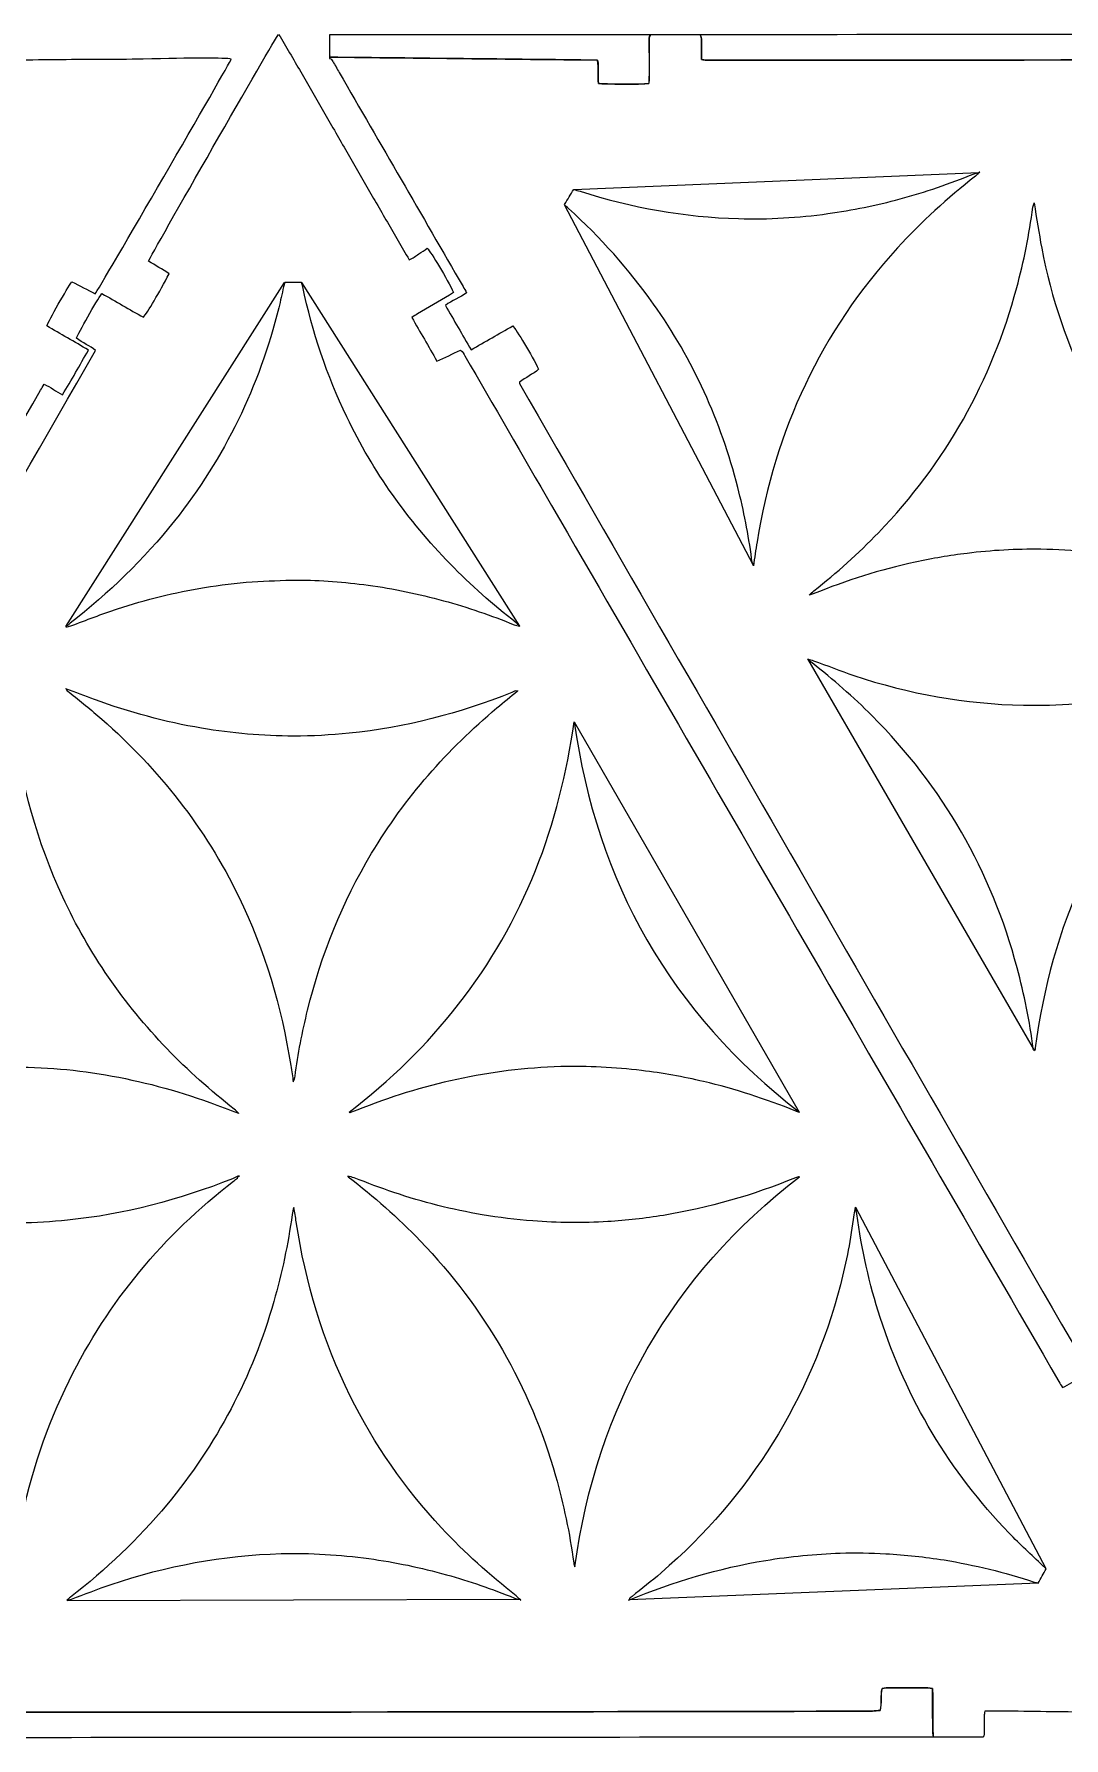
# Model space of a CAD drawing. Extents: x 272 to 1049, y 72 to 313.
# Drawn here: x 394.1 to 465.9, y 72.7 to 191.5 of the extents above; entities that cross this region are included whole.
import ezdxf

# ---------------------------------------------------------------- set-up
doc = ezdxf.new("R2010")
doc.units = 0
doc.layers.add('Layer_1', color=7, linetype='CONTINUOUS')

msp = doc.modelspace()

# ---------------------------------------------------------------- linework, layer by layer
at = {"layer": 'Layer_1', "color": 7}
for p, q in [((440.565244, 191.482248), (440.568122, 191.481542)), ((414.706181, 190.051494), (414.706181, 190.051494)), ((414.716454, 189.828002), (414.718091, 189.829413)), ((414.71874, 189.919865), (414.718063, 189.920289)), ((414.815768, 190.041898), (414.815768, 190.041898)), ((414.855138, 189.954579), (414.855138, 189.954579)), ((414.901225, 189.874992), (414.901225, 189.874992)), ((415.033135, 189.646787), (415.033135, 189.646787)), ((415.165159, 189.418413), (415.165159, 189.418413)), ((415.297098, 189.190067), (415.297098, 189.190067)), ((417.80024, 184.865435), (417.80024, 184.865435)), ((460.050039, 181.87621), (460.050101, 181.876436)), ((431.757138, 180.690081), (460.02443, 181.865556)), ((420.303184, 180.541169), (420.303184, 180.541169)), ((444.283527, 154.443105), (431.117745, 179.607194)), ((422.806269, 176.216622), (422.806269, 176.216622)), ((396.332586, 150.188732), (411.585223, 174.19879)), ((412.758031, 174.200285), (411.597195, 174.199559)), ((412.754642, 174.204487), (427.968812, 150.219515)), ((427.980017, 150.226553), (427.980006, 150.22661)), ((463.911211, 120.588273), (448.092175, 147.936965)), ((448.109769, 147.91482), (448.109777, 147.914961)), ((396.315485, 145.861041), (396.341588, 145.865855)), ((396.331856, 145.858229), (396.315485, 145.861041)), ((396.331897, 145.859075), (396.331856, 145.858229)), ((431.793228, 143.557372), (431.793228, 143.557372)), ((431.793286, 143.549322), (447.469132, 116.319164)), ((408.330126, 111.855632), (408.330126, 111.855688)), ((416.016776, 111.798123), (416.016745, 111.798123)), ((451.413336, 109.678033), (464.686955, 84.470663)), ((435.643169, 82.312154), (464.152946, 83.469706)), ((396.407275, 82.259344), (427.989943, 82.336156)), ((428.022742, 82.315349), (428.022731, 82.31532)), ((435.640992, 82.295869), (435.640992, 82.29601))]:
    msp.add_line(p, q, dxfattribs=at)
for points in [[(402.096069, 175.694426), (402.252843, 176.105793), (410.885852, 191.170082), (411.161272, 191.506716)], [(411.161272, 191.506716), (411.456279, 191.093176), (411.678445, 190.647716), (411.931767, 190.222577)], [(414.715918, 191.467403), (414.715635, 190.951726), (414.715918, 190.435937), (414.71874, 189.919865)], [(437.10788, 191.479538), (429.644006, 191.475587), (422.179877, 191.471636), (414.715918, 191.467403)], [(437.106356, 191.478099), (436.993665, 191.332416), (437.024371, 191.160881), (437.024455, 190.996854)], [(437.025951, 190.998321), (437.026036, 191.162377), (436.995274, 191.333799), (437.10788, 191.479538)], [(440.565328, 191.480921), (439.412281, 191.480921), (438.259234, 191.478099), (437.106356, 191.478099)], [(528.039062, 191.528532), (498.881075, 191.51301), (469.723089, 191.497629), (440.565244, 191.482248)], [(440.655978, 191.094079), (440.656035, 191.2298), (440.671218, 191.369838), (440.565328, 191.480921)], [(440.568122, 191.481542), (440.673984, 191.370488), (440.658659, 191.230392), (440.658744, 191.0947)], [(411.931767, 190.222577), (412.195645, 189.77977), (412.450492, 189.33163), (412.708556, 188.885323)], [(437.024455, 190.996854), (437.024455, 190.14807), (437.027278, 189.299597), (437.024455, 188.450504)], [(437.025951, 188.451943), (437.029338, 189.301065), (437.025951, 190.149566), (437.025951, 190.998321)], [(440.655978, 190.138813), (440.656147, 190.457273), (440.655978, 190.775676), (440.655978, 191.094079)], [(440.658744, 191.0947), (440.658575, 190.776269), (440.658744, 190.457894), (440.658744, 190.139462)], [(395.567337, 189.735631), (393.507651, 189.714464), (391.448389, 189.661237), (389.36271, 189.668885)], [(401.710356, 189.785894), (399.663257, 189.741247), (397.614719, 189.756882), (395.567337, 189.735631)], [(398.369635, 173.412377), (398.630323, 173.733856), (407.716637, 189.410172), (407.865397, 189.785894)], [(407.865397, 189.785894), (407.464415, 189.877222), (405.087399, 189.860712), (401.710356, 189.785894)], [(414.71651, 189.918906), (414.71651, 189.888962), (414.716482, 189.85851), (414.716454, 189.828002)], [(433.414043, 189.712488), (427.165756, 189.781351), (420.941119, 189.850354), (414.71651, 189.918906)], [(414.718063, 189.920289), (420.942643, 189.851652), (427.16728, 189.78279), (433.415539, 189.7139)], [(414.718091, 189.829413), (414.844131, 189.818124), (414.889315, 189.717484), (414.942288, 189.625987)], [(414.942288, 189.625987), (415.094011, 189.363492), (415.245846, 189.100856), (415.397597, 188.838305)], [(433.482736, 188.08686), (433.410572, 188.609112), (433.52061, 189.15383), (433.414043, 189.712488)], [(433.415539, 189.7139), (433.522134, 189.155269), (433.41187, 188.610495), (433.484232, 188.088271)], [(440.655781, 189.755697), (440.655865, 189.90042), (440.655922, 190.019998), (440.655978, 190.138813)], [(440.988041, 189.709215), (440.887654, 189.71373), (440.78834, 189.735744), (440.655781, 189.755697)], [(440.658744, 190.139462), (440.658687, 190.02059), (440.661566, 189.901041), (440.658546, 189.756289)], [(440.658546, 189.756289), (440.791134, 189.736816), (440.890448, 189.714464), (440.990807, 189.709836)], [(441.442785, 189.70611), (441.290893, 189.706195), (441.139171, 189.701312), (440.988041, 189.709215)], [(440.990807, 189.709836), (441.141937, 189.70278), (441.293659, 189.706731), (441.445551, 189.706731)], [(482.338705, 189.727841), (468.706609, 189.72389), (455.074542, 189.713448), (441.442785, 189.70611)], [(441.445551, 189.706731), (455.077308, 189.713787), (468.709431, 189.724511), (482.34147, 189.728462)], [(412.708556, 188.885323), (412.959225, 188.452225), (413.209528, 188.018845), (413.457461, 187.584335)], [(415.397597, 188.838305), (418.27632, 183.865098), (421.154366, 178.891919), (424.032779, 173.918627)], [(436.993552, 188.070774), (436.442824, 188.009757), (433.861619, 188.021131), (433.482736, 188.08686)], [(433.484232, 188.088271), (433.863059, 188.022768), (436.444319, 188.011366), (436.995048, 188.072185)], [(437.024455, 188.450504), (437.024399, 188.32102), (437.004135, 188.191847), (436.993552, 188.070774)], [(436.995048, 188.072185), (437.005208, 188.193314), (437.025556, 188.322488), (437.025951, 188.451943)], [(413.457461, 187.584335), (413.70782, 187.151406), (413.955809, 186.716784), (414.206281, 186.283658)], [(414.206281, 186.283658), (414.45664, 185.850531), (414.707141, 185.417348), (414.957556, 184.984222)], [(414.957556, 184.984222), (415.215564, 184.537916), (415.471144, 184.090283), (415.72918, 183.644033)], [(415.72918, 183.644033), (415.979568, 183.210879), (416.23004, 182.777809), (416.477972, 182.343356)], [(416.477972, 182.343356), (416.72867, 181.910088), (416.978832, 181.47699), (417.229276, 181.04392)], [(459.676857, 181.779944), (459.79471, 181.827899), (459.925426, 181.844761), (460.050039, 181.87621)], [(460.042053, 181.884616), (459.952247, 181.794426), (459.870832, 181.693686), (459.771674, 181.615966)], [(460.060057, 181.888294), (460.103221, 181.89763), (460.072643, 181.891123), (460.042053, 181.884616)], [(460.050101, 181.876436), (460.06849, 181.898459), (460.086485, 181.920312), (460.060057, 181.888294)], [(417.229276, 181.04392), (417.479974, 180.610765), (417.73022, 180.177441), (417.980523, 179.744089)], [(431.117459, 179.641173), (431.334599, 180.001686), (431.536331, 180.336311), (431.749693, 180.690444)], [(431.749693, 180.690444), (431.8937, 180.647876), (432.043805, 180.606159), (432.192281, 180.559134)], [(459.771674, 181.615966), (457.828376, 180.089469), (456.006126, 178.432508), (454.337418, 176.607932)], [(454.517892, 180.03048), (456.274197, 180.505996), (457.99186, 181.094013), (459.676857, 181.779944)], [(417.980523, 179.744089), (418.238418, 179.298037), (418.493998, 178.850348), (418.75178, 178.403957)], [(431.393936, 179.361891), (431.289822, 179.45655), (431.152563, 179.526158), (431.117459, 179.641173)], [(432.192281, 180.559134), (435.792991, 179.415502), (439.478714, 178.760837), (443.256692, 178.65201)], [(449.488738, 179.003772), (451.18751, 179.238662), (452.862811, 179.582591), (454.517892, 180.03048)], [(463.781006, 179.453164), (463.793402, 179.546529), (463.833411, 179.63641), (463.865569, 179.744151)], [(463.865569, 179.744151), (464.045444, 178.67327), (464.200267, 177.630653), (464.398523, 176.596329)], [(418.75178, 178.403957), (419.002224, 177.97083), (419.252668, 177.537591), (419.503366, 177.104465)], [(437.324125, 172.69392), (435.596463, 175.138122), (433.605986, 177.348307), (431.393936, 179.361891)], [(443.256692, 178.65201), (445.343334, 178.591958), (447.420274, 178.717829), (449.488738, 179.003772)], [(462.657652, 173.837305), (463.154271, 175.684515), (463.53017, 177.556413), (463.781006, 179.453164)], [(419.503366, 177.104465), (419.752681, 176.673229), (420.004536, 176.243264), (420.268245, 175.788321)], [(420.268245, 175.788321), (420.535537, 175.880777), (420.727166, 176.053638), (420.940131, 176.186565)], [(420.940131, 176.186565), (421.143642, 176.314694), (421.341931, 176.451967), (421.536975, 176.581592)], [(421.536975, 176.581592), (421.795349, 176.316246), (422.916872, 174.431877), (423.374072, 173.504156)], [(454.337418, 176.607932), (448.995906, 170.767362), (445.804879, 163.899317), (444.541665, 156.110301)], [(464.398523, 176.596329), (465.06673, 173.107541), (466.199968, 169.773121), (467.780788, 166.592439)], [(401.735332, 171.782826), (401.995823, 172.077099), (402.858323, 173.52933), (403.528318, 174.798088)], [(403.528318, 174.798088), (403.087346, 175.148326), (402.552309, 175.367669), (402.096069, 175.694426)], [(394.996938, 171.173678), (395.112536, 171.520303), (396.415782, 173.813697), (396.745051, 174.250944)], [(396.745051, 174.250944), (397.284152, 173.972814), (397.829433, 173.691213), (398.369635, 173.412377)], [(411.511722, 173.894734), (411.398763, 173.407096), (411.296623, 172.916728), (411.175811, 172.430976)], [(411.597195, 174.199559), (411.567083, 174.092776), (411.53494, 173.994909), (411.511722, 173.894734)], [(412.845383, 173.891786), (412.821494, 174.002459), (412.783806, 174.110018), (412.758031, 174.200285)], [(415.925959, 164.815948), (414.52946, 167.716235), (413.52344, 170.748028), (412.845383, 173.891786)], [(424.032779, 173.918627), (424.114397, 173.777036), (424.190626, 173.632595), (424.279723, 173.471136)], [(453.00435, 156.739681), (457.699788, 161.604887), (460.902938, 167.312638), (462.657652, 173.837305)], [(397.066615, 170.303615), (397.172928, 170.637342), (398.46861, 172.924923), (398.83231, 173.419009)], [(398.83231, 173.419009), (399.813427, 172.901865), (400.755598, 172.302933), (401.735332, 171.782826)], [(411.175811, 172.430976), (409.811347, 166.953289), (407.413215, 161.98163), (403.893544, 157.559489)], [(423.093938, 173.30756), (422.347743, 172.871583), (421.599431, 172.439557), (420.853235, 172.00454)], [(424.279723, 173.471136), (423.801018, 173.150475), (423.27775, 172.942026), (422.796137, 172.602484)], [(422.796137, 172.602484), (423.396283, 171.564132), (423.984942, 170.545931), (424.588531, 169.501793)], [(423.374072, 173.504156), (423.283394, 173.440289), (423.193506, 173.365613), (423.093938, 173.30756)], [(443.196941, 159.902796), (442.013212, 164.521696), (440.079156, 168.796338), (437.324125, 172.69392)], [(397.902613, 169.47343), (396.927903, 170.070556), (395.947463, 170.603786), (394.996938, 171.173678)], [(420.853235, 172.00454), (420.725078, 171.930428), (420.601775, 171.848076), (420.454794, 171.755902)], [(420.454794, 171.755902), (421.043566, 170.737588), (421.618904, 169.742529), (422.206688, 168.720348)], [(398.397067, 169.446647), (398.006048, 169.785652), (397.485545, 169.974769), (397.066615, 170.303615)], [(424.588531, 169.501793), (425.582207, 170.070979), (426.540154, 170.619421), (427.494629, 171.166368)], [(427.494629, 171.166368), (427.735478, 170.942735), (428.847941, 169.082129), (429.30009, 168.147578)], [(356.742026, 96.977455), (370.620897, 121.12374), (384.500106, 145.269657), (398.397067, 169.446647)], [(396.09752, 166.367941), (396.721824, 167.391984), (397.287143, 168.424212), (397.902613, 169.47343)], [(422.206688, 168.720348), (422.789816, 168.924112), (423.300384, 169.251744), (423.851761, 169.4701)], [(423.851761, 169.4701), (424.033315, 169.388791), (424.077934, 169.215479), (424.15865, 169.075779)], [(424.15865, 169.075779), (426.174902, 165.600353), (428.18836, 162.123629), (430.201649, 158.646595)], [(429.30009, 168.147578), (428.89908, 167.793897), (428.396217, 167.572042), (427.98056, 167.243902)], [(359.235121, 105.516907), (371.010787, 125.906334), (382.787017, 146.295873), (394.563021, 166.685102)], [(394.563021, 166.685102), (394.638121, 166.815235), (394.719542, 166.941868), (394.817896, 167.102876)], [(394.817896, 167.102876), (395.262029, 166.896402), (395.641139, 166.595186), (396.09752, 166.367941)], [(427.959111, 167.195981), (427.959026, 167.181306), (427.961933, 167.164146), (427.967295, 167.151644)], [(427.98056, 167.243902), (427.970964, 167.221607), (427.960522, 167.2095), (427.959111, 167.195981)], [(427.967295, 167.151644), (441.874049, 143.021362), (455.78117, 118.891531), (469.706043, 94.730571)], [(423.131096, 154.571043), (420.182986, 157.601622), (417.761758, 161.002495), (415.925959, 164.815948)], [(444.163909, 154.940063), (443.942711, 156.613948), (443.616238, 158.267738), (443.196941, 159.902796)], [(430.201649, 158.646595), (442.00088, 138.2708), (453.800676, 117.894835), (465.600217, 97.519237)], [(403.893544, 157.559489), (401.763135, 154.883029), (399.319791, 152.525453), (396.625385, 150.423753)], [(444.541665, 156.110301), (444.451155, 155.553231), (444.369714, 154.994839), (444.283937, 154.436981)], [(448.51011, 152.692378), (450.098873, 153.940783), (451.600966, 155.28538), (453.00435, 156.739681)], [(427.732484, 150.463239), (426.108854, 151.731858), (424.568113, 153.093633), (423.131096, 154.571043)], [(444.283937, 154.436981), (444.222688, 154.604194), (444.186193, 154.771165), (444.163909, 154.940063)], [(455.574896, 154.687989), (453.136578, 154.159873), (450.767808, 153.40754), (448.456229, 152.471228)], [(459.197546, 155.300638), (457.980225, 155.151685), (456.773212, 154.947365), (455.574896, 154.687989)], [(464.326975, 155.58713), (462.611283, 155.610774), (460.901476, 155.509538), (459.197546, 155.300638)], [(467.681971, 155.390393), (466.565741, 155.500912), (465.447358, 155.571496), (464.326975, 155.58713)], [(409.324307, 153.311855), (410.363863, 153.368385), (411.405426, 153.438322), (412.445696, 153.435473)], [(412.445696, 153.435473), (414.107779, 153.43115), (415.76426, 153.30925), (417.413501, 153.08185)], [(399.930125, 151.432788), (401.908192, 152.088865), (403.92914, 152.580828), (405.987935, 152.913953)], [(405.987935, 152.913953), (407.095072, 153.092981), (408.204104, 153.250957), (409.324307, 153.311855)], [(417.413501, 153.08185), (419.191716, 152.836949), (420.944294, 152.475615), (422.674075, 152.00022)], [(448.186974, 152.382834), (448.284885, 152.511721), (448.396483, 152.603248), (448.51011, 152.692378)], [(448.456229, 152.471228), (448.368968, 152.435706), (448.276821, 152.411838), (448.186974, 152.382834)], [(396.664066, 150.244876), (397.75212, 150.642587), (398.831089, 151.068203), (399.930125, 151.432788)], [(422.674075, 152.00022), (424.352022, 151.538848), (425.995241, 150.975177), (427.607268, 150.318748)], [(396.625385, 150.423753), (396.522723, 150.343707), (396.422903, 150.260276), (396.321461, 150.178481)], [(396.321461, 150.178481), (396.450297, 150.171224), (396.557853, 150.206004), (396.664066, 150.244876)], [(427.607268, 150.318748), (427.724623, 150.271069), (427.855358, 150.256532), (427.980017, 150.226553)], [(427.972306, 150.218985), (427.892679, 150.300949), (427.821436, 150.393445), (427.732484, 150.463239)], [(427.980006, 150.22661), (427.980006, 150.22661), (428.005588, 150.251743), (427.972306, 150.218985)], [(448.117243, 147.923008), (448.086933, 147.92779), (448.056611, 147.932572), (448.099236, 147.926103)], [(448.099236, 147.926103), (448.070795, 147.955044), (448.090482, 147.93513), (448.109769, 147.91482)], [(448.109777, 147.914961), (448.234833, 147.881753), (448.363, 147.858002), (448.483739, 147.813813)], [(448.383716, 147.654107), (448.285154, 147.731186), (448.205802, 147.832913), (448.117243, 147.923008)], [(452.565516, 143.968666), (451.250794, 145.286455), (449.850993, 146.508667), (448.383716, 147.654107)], [(448.483739, 147.813813), (449.423359, 147.470847), (450.353794, 147.100669), (451.301795, 146.782062)], [(451.301795, 146.782062), (455.137924, 145.492674), (459.08078, 144.790534), (463.12819, 144.708351)], [(398.325069, 145.102385), (397.65816, 145.347558), (396.996251, 145.60645), (396.331897, 145.859075)], [(396.341588, 145.865855), (396.334259, 145.716188), (396.472704, 145.687318), (396.555559, 145.618621)], [(396.555559, 145.618621), (397.315954, 144.98658), (398.097443, 144.378766), (398.840524, 143.727213)], [(405.794352, 143.102854), (403.243975, 143.539861), (400.753938, 144.209372), (398.325069, 145.102385)], [(427.425394, 145.594487), (423.771251, 144.136472), (420.001386, 143.145434), (416.079167, 142.755377)], [(426.395772, 144.518661), (426.869296, 144.916552), (427.348253, 145.307673), (427.824629, 145.701756)], [(427.835106, 145.692054), (427.677547, 145.750121), (427.554603, 145.645989), (427.425394, 145.594487)], [(427.824629, 145.701756), (427.832043, 145.715589), (427.839513, 145.729423), (427.84019, 145.730467)], [(427.84019, 145.730467), (427.840192, 145.727363), (427.837663, 145.709581), (427.835106, 145.692054)], [(463.12819, 144.708351), (465.545974, 144.659312), (467.94942, 144.848827), (470.333126, 145.258635)], [(417.654421, 134.378396), (419.984357, 138.261849), (422.934966, 141.610201), (426.395772, 144.518661)], [(462.684722, 126.392314), (460.876007, 133.151482), (457.507988, 139.013712), (452.565516, 143.968666)], [(396.107138, 131.325532), (394.331547, 135.158214), (393.226927, 139.183255), (392.673525, 143.365048)], [(398.840524, 143.727213), (402.834064, 140.225835), (406.057954, 136.128234), (408.386545, 131.341817)], [(412.210023, 142.553766), (410.057637, 142.559476), (407.916784, 142.739465), (405.794352, 143.102854)], [(416.079167, 142.755377), (414.792017, 142.627375), (413.50212, 142.550397), (412.210023, 142.553766)], [(429.083023, 133.177574), (430.420533, 136.520035), (431.279461, 139.988745), (431.793228, 143.557372)], [(431.793228, 143.557372), (433.334579, 132.33619), (438.536427, 123.249232), (447.504025, 116.307684)], [(413.189377, 123.440762), (414.139246, 127.306587), (415.604728, 130.961859), (417.654421, 134.378396)], [(423.724618, 123.843955), (425.952082, 126.701974), (427.737402, 129.814252), (429.083023, 133.177574)], [(467.371877, 132.84908), (465.600715, 129.01435), (464.500745, 124.988036), (463.952173, 120.805606)], [(403.376083, 120.749648), (400.373523, 123.876515), (397.930565, 127.388909), (396.107138, 131.325532)], [(408.386545, 131.341817), (410.20537, 127.603198), (411.376929, 123.66535), (412.013368, 119.562631)], [(463.808903, 120.737317), (463.55605, 122.646501), (463.18276, 124.53183), (462.684722, 126.392314)], [(416.077932, 116.311036), (418.938451, 118.515146), (421.508662, 121.000563), (423.724618, 123.843955)], [(412.30912, 118.822575), (412.516275, 120.378709), (412.814791, 121.917035), (413.189377, 123.440762)], [(408.073498, 116.515497), (406.412763, 117.82143), (404.840189, 119.225152), (403.376083, 120.749648)], [(463.904922, 120.601224), (463.834392, 120.648007), (463.815012, 120.691713), (463.808903, 120.737317)], [(463.952173, 120.805606), (463.943122, 120.73657), (463.920984, 120.669417), (463.904922, 120.601224)], [(391.877152, 119.461367), (394.294878, 119.513199), (396.698541, 119.326459), (399.082718, 118.919405)], [(399.082718, 118.919405), (401.567725, 118.495226), (403.995629, 117.850286), (406.364939, 116.988111)], [(412.013368, 119.562631), (412.071518, 119.18686), (412.131028, 118.811231), (412.189864, 118.435602)], [(430.845964, 119.492617), (425.91838, 119.347184), (421.18665, 118.28163), (416.616311, 116.458637)], [(436.491306, 119.218469), (434.615403, 119.443553), (432.734552, 119.548211), (430.845964, 119.492617)], [(440.808864, 118.451294), (439.383793, 118.785993), (437.945235, 119.044259), (436.491306, 119.218469)], [(412.189864, 118.435602), (412.258396, 118.566511), (412.292138, 118.693476), (412.30912, 118.822575)], [(447.235625, 116.391025), (445.145503, 117.241042), (443.005547, 117.935439), (440.808864, 118.451294)], [(406.364939, 116.988111), (407.0328, 116.745196), (407.696323, 116.49147), (408.362294, 116.242741)], [(408.355148, 116.251485), (408.261714, 116.339819), (408.174374, 116.436256), (408.073498, 116.515497)], [(408.371954, 116.230329), (408.366418, 116.237381), (408.360967, 116.244433), (408.355148, 116.251485)], [(408.362294, 116.242741), (408.365401, 116.238509), (408.368621, 116.234278), (408.371954, 116.230329)], [(416.136543, 116.280903), (416.128106, 116.277794), (416.113676, 116.292178), (416.077932, 116.311036)], [(416.616311, 116.458637), (416.457874, 116.39532), (416.297009, 116.338803), (416.136543, 116.280903)], [(447.504025, 116.307684), (447.414422, 116.335003), (447.322249, 116.356028), (447.235625, 116.391025)], [(408.330126, 111.855688), (408.199439, 111.794449), (408.072002, 111.726297), (407.938327, 111.672902)], [(408.303272, 111.7217), (408.328685, 111.745987), (408.317977, 111.808719), (408.323763, 111.853652)], [(408.323763, 111.853652), (408.352724, 111.850848), (408.38209, 111.849455), (408.425805, 111.846378)], [(408.425805, 111.846378), (408.384251, 111.850303), (408.35719, 111.853109), (408.330126, 111.855632)], [(416.016745, 111.798123), (416.015038, 111.820417), (416.013049, 111.842486), (416.011172, 111.864696)], [(416.011172, 111.864696), (416.016716, 111.845508), (416.021949, 111.826264), (416.027323, 111.807048)], [(416.426725, 111.724352), (416.296913, 111.771233), (416.172891, 111.883734), (416.016776, 111.798123)], [(416.027323, 111.807048), (417.808944, 110.439327), (419.487531, 108.955436), (421.043998, 107.335465)], [(431.828504, 84.595177), (433.365447, 95.798274), (438.549974, 104.877361), (447.494964, 111.80643)], [(447.227056, 111.738473), (444.251155, 110.528278), (441.186012, 109.634003), (438.011966, 109.118458)], [(447.494964, 111.80643), (447.392124, 111.798746), (447.308507, 111.771403), (447.227056, 111.738473)], [(407.938327, 111.672902), (404.235881, 110.19606), (400.41772, 109.182216), (396.443269, 108.784592)], [(396.555025, 97.582667), (399.296272, 103.1132), (403.131665, 107.743225), (408.025726, 111.499728)], [(408.025726, 111.499728), (408.119726, 111.572064), (408.21766, 111.64031), (408.303272, 111.7217)], [(419.21037, 110.7106), (418.275862, 111.028984), (417.355412, 111.388919), (416.426725, 111.724352)], [(425.373461, 109.162655), (423.279721, 109.518893), (421.221488, 110.025606), (419.21037, 110.7106)], [(412.234742, 109.670878), (412.165825, 109.504635), (412.130885, 109.340331), (412.108117, 109.174286)], [(412.395467, 108.660877), (412.343962, 108.997959), (412.288408, 109.334193), (412.234742, 109.670878)], [(451.413835, 109.697914), (451.342778, 109.510841), (451.309324, 109.329887), (451.286978, 109.147445)], [(451.497501, 109.216862), (451.475218, 109.377913), (451.441948, 109.537573), (451.413835, 109.697914)], [(396.443269, 108.784592), (395.327167, 108.672783), (394.208866, 108.600908), (393.088503, 108.583979)], [(412.108117, 109.174286), (411.826298, 107.121055), (411.399522, 105.098581), (410.829682, 103.106215)], [(416.158936, 96.512348), (414.255988, 100.360811), (413.040517, 104.422584), (412.395467, 108.660877)], [(428.904822, 108.731538), (427.720922, 108.825794), (426.542948, 108.963629), (425.373461, 109.162655)], [(434.123069, 108.682844), (432.38323, 108.580664), (430.644137, 108.593095), (428.904822, 108.731538)], [(438.011966, 109.118458), (436.722296, 108.909118), (435.426357, 108.759435), (434.123069, 108.682844)], [(451.286978, 109.147445), (451.083529, 107.497813), (450.774371, 105.867758), (450.353166, 104.26007)], [(453.135294, 101.980324), (452.376255, 104.344167), (451.835055, 106.757506), (451.497501, 109.216862)], [(421.043998, 107.335465), (425.543034, 102.652965), (428.70079, 97.197748), (430.481272, 90.948908)], [(450.353166, 104.26007), (448.260181, 96.269867), (444.066775, 89.584927), (437.844029, 84.166856)], [(410.829682, 103.106215), (409.329611, 97.862293), (406.86069, 93.128108), (403.368216, 88.933061)], [(462.129335, 86.947169), (457.975603, 91.264774), (454.967533, 96.272169), (453.135294, 101.980324)], [(393.184318, 87.574877), (393.848494, 91.064434), (394.97788, 94.400161), (396.555025, 97.582667)], [(465.600217, 97.519237), (465.675458, 97.389218), (465.757048, 97.262669), (465.8556, 97.101802)], [(465.8556, 97.101802), (466.299479, 97.308756), (466.67825, 97.610423), (467.134349, 97.838177)], [(422.539682, 87.313548), (419.971068, 90.073685), (417.83099, 93.130874), (416.158936, 96.512348)], [(430.481272, 90.948908), (431.048992, 88.955475), (431.472478, 86.932602), (431.749428, 84.878648)], [(403.368216, 88.933061), (401.368494, 86.530437), (399.110811, 84.396131), (396.644043, 82.479513)], [(427.739212, 82.573913), (425.886488, 84.022869), (424.143031, 85.591019), (422.539682, 87.313548)], [(464.457291, 84.690028), (463.679768, 85.440733), (462.878318, 86.168704), (462.129335, 86.947169)], [(450.334275, 85.553772), (451.401846, 85.589492), (452.468911, 85.567525), (453.536552, 85.508813)], [(399.485631, 83.367129), (403.330416, 84.670916), (407.280966, 85.407108), (411.342199, 85.518472)], [(411.342199, 85.518472), (413.389537, 85.574559), (415.42696, 85.446039), (417.456914, 85.170984)], [(417.456914, 85.170984), (419.28791, 84.922842), (421.090433, 84.543703), (422.869217, 84.04737)], [(431.749428, 84.878648), (431.762358, 84.782447), (431.801783, 84.68962), (431.828504, 84.595177)], [(435.640992, 82.29601), (438.70983, 83.554354), (441.867375, 84.50214), (445.144382, 85.043064)], [(445.144382, 85.043064), (446.864087, 85.326954), (448.593731, 85.495167), (450.334275, 85.553772)], [(453.536552, 85.508813), (454.893791, 85.43428), (456.24296, 85.290738), (457.583239, 85.074124)], [(457.583239, 85.074124), (459.718374, 84.728721), (461.814105, 84.214185), (463.868392, 83.5341)], [(464.15222, 83.457598), (464.33741, 83.798271), (464.512455, 84.119522), (464.701564, 84.467281)], [(464.701564, 84.467281), (464.631417, 84.531104), (464.542059, 84.608321), (464.457291, 84.690028)], [(396.707199, 82.339062), (397.632622, 82.683387), (398.550589, 83.050427), (399.485631, 83.367129)], [(422.869217, 84.04737), (424.481781, 83.597331), (426.061932, 83.052473), (427.613036, 82.421998)], [(437.844029, 84.166856), (437.188318, 83.595905), (436.492932, 83.070594), (435.819214, 82.519924)], [(463.868392, 83.5341), (463.965037, 83.502072), (464.065191, 83.480883), (464.15222, 83.457598)], [(396.644043, 82.479513), (396.558422, 82.413137), (396.478495, 82.339201), (396.395859, 82.268763)], [(396.395859, 82.268763), (396.516565, 82.26517), (396.611548, 82.303555), (396.707199, 82.339062)], [(427.613036, 82.421998), (427.742586, 82.369304), (427.885908, 82.349892), (428.022742, 82.315349)], [(428.014354, 82.307752), (427.923228, 82.397018), (427.839123, 82.495771), (427.739212, 82.573913)], [(428.072702, 82.286904), (428.053337, 82.293947), (428.034125, 82.300708), (428.014354, 82.307752)], [(428.022731, 82.31532), (428.027286, 82.297261), (428.031841, 82.279314), (428.036311, 82.261199)], [(428.036311, 82.261199), (428.048611, 82.269955), (428.060516, 82.278147), (428.072702, 82.286904)], [(435.578478, 82.276356), (435.599443, 82.282861), (435.620021, 82.289365), (435.640992, 82.295869)], [(435.651547, 82.292206), (435.627053, 82.287111), (435.602974, 82.281734), (435.578478, 82.276356)], [(435.819214, 82.519924), (435.7478, 82.461148), (435.617092, 82.434002), (435.651547, 82.292206)], [(453.258978, 76.113472), (453.145723, 75.602622), (453.258978, 75.094396), (453.122693, 74.575163)], [(453.127886, 74.576885), (453.26372, 75.096174), (453.150746, 75.6044), (453.264171, 76.115194)], [(454.425713, 76.155241), (454.038928, 76.144234), (453.64709, 76.204291), (453.258978, 76.113472)], [(453.264171, 76.115194), (453.652283, 76.206013), (454.044149, 76.145843), (454.430878, 76.156991)], [(455.563182, 76.155241), (455.184214, 76.163143), (454.804625, 76.165119), (454.425713, 76.155241)], [(454.430878, 76.156991), (454.809846, 76.167997), (455.189378, 76.166304), (455.568375, 76.156991)], [(456.772109, 76.117367), (456.346348, 76.193736), (455.953156, 76.147113), (455.563182, 76.155241)], [(455.568375, 76.156991), (455.958377, 76.148806), (456.351598, 76.195458), (456.777302, 76.119145)], [(456.7913, 75.664541), (456.788478, 75.812087), (456.779447, 75.959604), (456.772109, 76.117367)], [(456.777302, 76.119145), (456.784639, 75.961354), (456.795928, 75.813808), (456.796493, 75.666263)], [(456.795815, 73.253573), (456.789889, 74.057201), (456.792993, 74.860857), (456.7913, 75.664541)], [(456.796493, 75.666263), (456.799315, 74.862607), (456.796493, 74.058951), (456.801008, 73.255295)], [(411.139287, 74.462162), (397.507192, 74.450026), (383.875097, 74.445228), (370.24334, 74.436479)], [(370.248533, 74.437947), (383.880346, 74.446696), (397.512413, 74.451776), (411.144508, 74.463629)], [(438.205612, 74.497976), (429.183673, 74.48584), (420.161367, 74.470036), (411.139287, 74.462162)], [(411.144508, 74.463629), (420.166588, 74.472378), (429.188894, 74.486489), (438.210805, 74.499189)], [(448.395584, 74.515756), (444.998729, 74.5087), (441.602495, 74.502209), (438.205612, 74.497976)], [(438.210805, 74.499189), (441.607716, 74.504269), (445.003922, 74.509914), (448.400777, 74.517534)], [(452.580347, 74.534947), (451.185181, 74.524504), (449.790467, 74.51886), (448.395584, 74.515756)], [(448.400777, 74.517534), (449.795632, 74.521485), (451.190346, 74.527411), (452.58554, 74.536725)], [(453.122693, 74.575163), (452.934846, 74.56077), (452.757413, 74.535991), (452.580347, 74.534947)], [(452.58554, 74.536725), (452.762634, 74.539547), (452.940039, 74.562407), (453.127886, 74.576885)], [(460.390113, 74.195546), (460.385033, 73.831367), (460.390113, 73.467187), (460.390113, 73.103346)], [(460.426435, 74.527948), (460.411195, 74.396968), (460.391157, 74.296384), (460.390113, 74.195546)], [(466.631147, 74.468427), (464.571433, 74.487054), (462.512142, 74.538079), (460.426435, 74.527948)], [(456.845882, 72.715658), (427.687923, 72.697313), (398.529909, 72.679194), (369.372063, 72.660906)], [(456.840717, 72.713908), (456.824913, 72.89374), (456.797198, 73.073374), (456.795815, 73.253573)], [(456.801008, 73.255295), (456.803831, 73.075096), (456.830247, 72.895518), (456.845882, 72.715658)], [(460.299633, 72.71673), (459.146614, 72.71673), (457.993567, 72.713908), (456.840717, 72.713908)], [(460.390113, 73.103346), (460.392935, 72.967682), (460.405071, 72.827926), (460.299633, 72.71673)]]:
    msp.add_open_spline(points, degree=3, dxfattribs=at)

doc.saveas('drawing.dxf')
